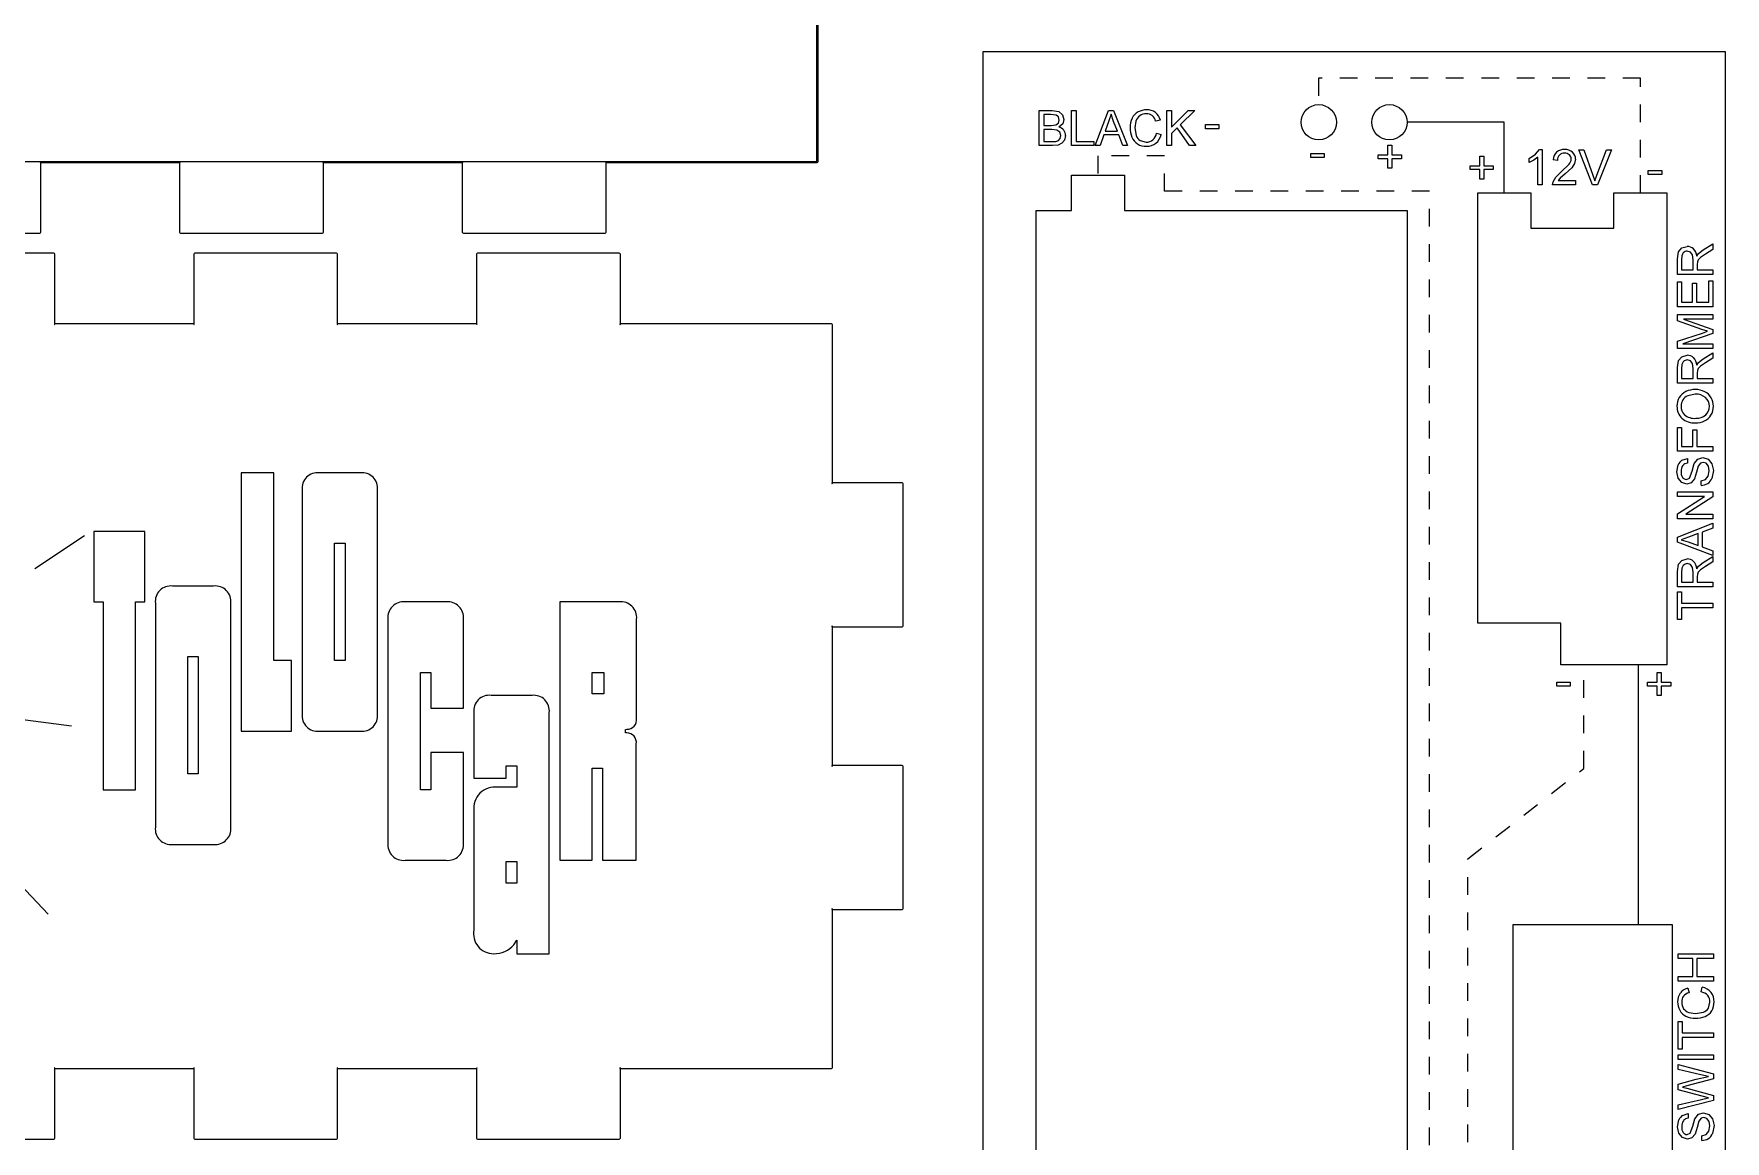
# Model space of a CAD drawing. Extents: x -34 to 366, y 525 to 825.
# Drawn here: x 88.8 to 184.5, y 637.4 to 700.1 of the extents above; entities that cross this region are included whole.
import ezdxf

# ---------------------------------------------------------------- set-up
doc = ezdxf.new("R2010")
doc.units = 0
doc.header["$MEASUREMENT"] = 0
doc.linetypes.add('SMALL-DASH', pattern=[2, 1, -1])
for name, color, linetype in [('CUT', 30, 'CONTINUOUS'), ('DASH', 6, 'CONTINUOUS'), ('ETCH', 96, 'CONTINUOUS')]:
    doc.layers.add(name, color=color, linetype=linetype)

msp = doc.modelspace()

# ---------------------------------------------------------------- linework, layer by layer
at = {"layer": 'CUT', "color": 0}
for p, q in [((133.207, 692.861), (133.207, 701.79)), ((89.181, 692.818), (89.178, 692.801)), ((89.178, 692.801), (89.2, 692.79)), ((89.197, 692.821), (89.181, 692.818)), ((89.208, 692.798), (89.197, 692.821)), ((89.2, 692.79), (89.208, 692.79)), ((89.208, 692.79), (89.208, 692.798)), ((89.208, 688.86), (89.208, 692.79)), ((89.208, 692.79), (97.069, 692.79)), ((97.078, 692.821), (97.069, 692.798)), ((97.069, 692.798), (97.069, 692.79)), ((97.069, 692.79), (97.076, 692.79)), ((97.069, 692.79), (97.069, 688.86)), ((97.076, 692.79), (97.098, 692.801)), ((97.095, 692.818), (97.078, 692.821)), ((97.098, 692.801), (97.095, 692.818)), ((105.181, 692.818), (105.179, 692.801)), ((105.179, 692.801), (105.2, 692.79)), ((105.198, 692.821), (105.181, 692.818)), ((105.209, 692.798), (105.198, 692.821)), ((105.2, 692.79), (105.209, 692.79)), ((105.209, 692.79), (105.209, 692.798)), ((105.209, 688.86), (105.209, 692.79)), ((105.209, 692.79), (113.067, 692.79)), ((113.077, 692.821), (113.067, 692.798)), ((113.067, 692.798), (113.067, 692.79)), ((113.067, 692.79), (113.074, 692.79)), ((113.067, 692.79), (113.067, 688.86)), ((113.074, 692.79), (113.096, 692.801)), ((113.093, 692.818), (113.077, 692.821)), ((113.096, 692.801), (113.093, 692.818)), ((121.18, 692.818), (121.177, 692.801)), ((121.177, 692.801), (121.199, 692.79)), ((121.196, 692.821), (121.18, 692.818)), ((121.207, 692.798), (121.196, 692.821)), ((121.199, 692.79), (121.207, 692.79)), ((121.207, 692.79), (121.207, 692.798)), ((121.207, 688.86), (121.207, 692.79)), ((121.207, 692.79), (133.139, 692.79)), ((133.139, 692.79), (133.15, 692.79)), ((133.15, 692.79), (133.187, 692.811)), ((133.187, 692.811), (133.207, 692.848)), ((133.207, 692.848), (133.207, 692.861)), ((81.139, 688.79), (89.138, 688.79)), ((89.138, 688.79), (89.151, 688.79)), ((89.151, 688.79), (89.188, 688.81)), ((89.188, 688.81), (89.208, 688.848)), ((89.208, 688.848), (89.208, 688.86)), ((97.069, 688.86), (97.069, 688.848)), ((97.069, 688.848), (97.088, 688.81)), ((97.088, 688.81), (97.125, 688.79)), ((97.125, 688.79), (97.139, 688.79)), ((97.139, 688.79), (105.139, 688.79)), ((105.139, 688.79), (105.151, 688.79)), ((105.151, 688.79), (105.188, 688.81)), ((105.188, 688.81), (105.209, 688.848)), ((105.209, 688.848), (105.209, 688.86)), ((113.067, 688.86), (113.067, 688.848)), ((113.067, 688.848), (113.088, 688.81)), ((113.088, 688.81), (113.125, 688.79)), ((113.125, 688.79), (113.138, 688.79)), ((113.138, 688.79), (121.137, 688.79)), ((121.137, 688.79), (121.149, 688.79)), ((121.149, 688.79), (121.187, 688.81)), ((121.187, 688.81), (121.207, 688.848)), ((121.207, 688.848), (121.207, 688.86)), ((89.939, 687.659), (81.94, 687.659)), ((89.952, 687.659), (89.939, 687.659)), ((89.989, 687.639), (89.952, 687.659)), ((90.01, 687.602), (89.989, 687.639)), ((90.01, 687.589), (90.01, 687.602)), ((90.01, 683.659), (90.01, 687.589)), ((97.891, 687.639), (97.87, 687.602)), ((97.87, 687.602), (97.87, 687.589)), ((97.87, 687.589), (97.87, 683.659)), ((97.928, 687.659), (97.891, 687.639)), ((97.94, 687.659), (97.928, 687.659)), ((105.94, 687.659), (97.94, 687.659)), ((105.952, 687.659), (105.94, 687.659)), ((105.989, 687.639), (105.952, 687.659)), ((106.01, 687.602), (105.989, 687.639)), ((106.01, 687.589), (106.01, 687.602)), ((106.01, 683.659), (106.01, 687.589)), ((113.89, 687.639), (113.871, 687.602)), ((113.871, 687.602), (113.871, 687.589)), ((113.871, 687.589), (113.871, 683.659)), ((113.927, 687.659), (113.89, 687.639)), ((113.939, 687.659), (113.927, 687.659)), ((121.94, 687.659), (113.939, 687.659)), ((121.953, 687.659), (121.94, 687.659)), ((121.99, 687.639), (121.953, 687.659)), ((122.011, 687.602), (121.99, 687.639)), ((122.011, 687.589), (122.011, 687.602)), ((122.011, 683.659), (122.011, 687.589)), ((90.002, 683.659), (89.979, 683.65)), ((89.979, 683.65), (89.982, 683.633)), ((89.982, 683.633), (89.999, 683.631)), ((89.999, 683.631), (90.01, 683.652)), ((90.01, 683.659), (90.002, 683.659)), ((97.87, 683.659), (90.01, 683.659)), ((90.01, 683.652), (90.01, 683.659)), ((97.87, 683.659), (97.87, 683.652)), ((97.877, 683.659), (97.87, 683.659)), ((97.87, 683.652), (97.88, 683.631)), ((97.899, 683.65), (97.877, 683.659)), ((97.88, 683.631), (97.896, 683.633)), ((97.896, 683.633), (97.899, 683.65)), ((106.002, 683.659), (105.98, 683.65)), ((105.98, 683.65), (105.982, 683.633)), ((105.982, 683.633), (105.999, 683.631)), ((105.999, 683.631), (106.01, 683.652)), ((106.01, 683.659), (106.002, 683.659)), ((113.871, 683.659), (106.01, 683.659)), ((106.01, 683.652), (106.01, 683.659)), ((113.871, 683.659), (113.871, 683.652)), ((113.877, 683.659), (113.871, 683.659)), ((113.871, 683.652), (113.88, 683.631)), ((113.899, 683.65), (113.877, 683.659)), ((113.88, 683.631), (113.895, 683.633)), ((113.895, 683.633), (113.899, 683.65)), ((122.002, 683.659), (121.98, 683.65)), ((121.98, 683.65), (121.983, 683.633)), ((121.983, 683.633), (122, 683.631)), ((122, 683.631), (122.011, 683.652)), ((122.011, 683.659), (122.002, 683.659)), ((133.94, 683.659), (122.011, 683.659)), ((122.011, 683.652), (122.011, 683.659)), ((133.953, 683.659), (133.94, 683.659)), ((133.99, 683.639), (133.953, 683.659)), ((134.011, 683.602), (133.99, 683.639)), ((134.011, 683.589), (134.011, 683.602)), ((134.011, 674.659), (134.011, 683.589)), ((134.002, 674.659), (133.98, 674.65)), ((133.98, 674.65), (133.983, 674.633)), ((133.983, 674.633), (133.999, 674.63)), ((133.999, 674.63), (134.011, 674.652)), ((134.011, 674.659), (134.002, 674.659)), ((137.939, 674.659), (134.011, 674.659)), ((134.011, 674.652), (134.011, 674.659)), ((137.952, 674.659), (137.939, 674.659)), ((137.989, 674.639), (137.952, 674.659)), ((138.01, 674.602), (137.989, 674.639)), ((138.01, 674.589), (138.01, 674.602)), ((138.01, 666.588), (138.01, 674.589)), ((133.983, 666.546), (133.98, 666.53)), ((133.98, 666.53), (134.002, 666.519)), ((133.999, 666.55), (133.983, 666.546)), ((134.011, 666.528), (133.999, 666.55)), ((134.002, 666.519), (134.011, 666.519)), ((134.011, 666.519), (134.011, 666.528)), ((134.011, 658.659), (134.011, 666.519)), ((134.011, 666.519), (137.939, 666.519)), ((137.939, 666.519), (137.952, 666.519)), ((137.952, 666.519), (137.989, 666.54)), ((137.989, 666.54), (138.01, 666.577)), ((138.01, 666.577), (138.01, 666.588)), ((134.002, 658.659), (133.98, 658.649)), ((133.98, 658.649), (133.983, 658.633)), ((133.983, 658.633), (133.999, 658.63)), ((133.999, 658.63), (134.011, 658.652)), ((134.011, 658.659), (134.002, 658.659)), ((137.939, 658.659), (134.011, 658.659)), ((134.011, 658.652), (134.011, 658.659)), ((137.952, 658.659), (137.939, 658.659)), ((137.989, 658.638), (137.952, 658.659)), ((138.01, 658.601), (137.989, 658.638)), ((138.01, 658.589), (138.01, 658.601)), ((138.01, 650.59), (138.01, 658.589)), ((133.983, 650.547), (133.98, 650.53)), ((133.98, 650.53), (134.002, 650.519)), ((133.999, 650.549), (133.983, 650.547)), ((134.011, 650.528), (133.999, 650.549)), ((134.002, 650.519), (134.011, 650.519)), ((134.011, 650.519), (134.011, 650.528)), ((134.011, 641.59), (134.011, 650.519)), ((134.011, 650.519), (137.939, 650.519)), ((137.939, 650.519), (137.952, 650.519)), ((137.952, 650.519), (137.989, 650.54)), ((137.989, 650.54), (138.01, 650.577)), ((138.01, 650.577), (138.01, 650.59)), ((89.982, 641.547), (89.979, 641.53)), ((89.979, 641.53), (90.002, 641.519)), ((89.999, 641.55), (89.982, 641.547)), ((90.01, 641.527), (89.999, 641.55)), ((90.002, 641.519), (90.01, 641.519)), ((90.01, 641.519), (90.01, 641.527)), ((90.01, 637.589), (90.01, 641.519)), ((90.01, 641.519), (97.87, 641.519)), ((97.88, 641.55), (97.87, 641.527)), ((97.87, 641.527), (97.87, 641.519)), ((97.87, 641.519), (97.877, 641.519)), ((97.87, 641.519), (97.87, 637.589)), ((97.877, 641.519), (97.899, 641.53)), ((97.896, 641.547), (97.88, 641.55)), ((97.899, 641.53), (97.896, 641.547)), ((105.982, 641.547), (105.98, 641.53)), ((105.98, 641.53), (106.002, 641.519)), ((105.999, 641.55), (105.982, 641.547)), ((106.01, 641.527), (105.999, 641.55)), ((106.002, 641.519), (106.01, 641.519)), ((106.01, 641.519), (106.01, 641.527)), ((106.01, 637.589), (106.01, 641.519)), ((106.01, 641.519), (113.871, 641.519)), ((113.88, 641.55), (113.871, 641.527)), ((113.871, 641.527), (113.871, 641.519)), ((113.871, 641.519), (113.877, 641.519)), ((113.871, 641.519), (113.871, 637.589)), ((113.877, 641.519), (113.899, 641.53)), ((113.895, 641.547), (113.88, 641.55)), ((113.899, 641.53), (113.895, 641.547)), ((121.983, 641.547), (121.98, 641.53)), ((121.98, 641.53), (122.002, 641.519)), ((122, 641.55), (121.983, 641.547)), ((122.011, 641.527), (122, 641.55)), ((122.002, 641.519), (122.011, 641.519)), ((122.011, 641.519), (122.011, 641.527)), ((122.011, 637.589), (122.011, 641.519)), ((122.011, 641.519), (133.94, 641.519)), ((133.94, 641.519), (133.953, 641.519)), ((133.953, 641.519), (133.99, 641.54)), ((133.99, 641.54), (134.011, 641.577)), ((134.011, 641.577), (134.011, 641.59)), ((81.94, 637.519), (89.939, 637.519)), ((89.939, 637.519), (89.952, 637.519)), ((89.952, 637.519), (89.989, 637.539)), ((89.989, 637.539), (90.01, 637.577)), ((90.01, 637.577), (90.01, 637.589)), ((97.87, 637.589), (97.87, 637.577)), ((97.87, 637.577), (97.891, 637.539)), ((97.891, 637.539), (97.928, 637.519)), ((97.928, 637.519), (97.94, 637.519)), ((97.94, 637.519), (105.94, 637.519)), ((105.94, 637.519), (105.952, 637.519)), ((105.952, 637.519), (105.989, 637.539)), ((105.989, 637.539), (106.01, 637.577)), ((106.01, 637.577), (106.01, 637.589)), ((113.871, 637.589), (113.871, 637.577)), ((113.871, 637.577), (113.89, 637.539)), ((113.89, 637.539), (113.927, 637.519)), ((113.927, 637.519), (113.939, 637.519)), ((113.939, 637.519), (121.94, 637.519)), ((121.94, 637.519), (121.953, 637.519)), ((121.953, 637.519), (121.99, 637.539)), ((121.99, 637.539), (122.011, 637.577)), ((122.011, 637.577), (122.011, 637.589))]:
    msp.add_line(p, q, dxfattribs=at)
at = {"layer": 'CUT'}
for p, q in [((142.538, 609.072), (142.538, 699.072)), ((142.538, 699.072), (184.538, 699.072)), ((184.538, 699.072), (184.538, 587.072)), ((147.538, 690.072), (147.538, 692.072)), ((147.538, 692.072), (150.538, 692.072)), ((150.538, 692.072), (150.538, 690.072)), ((170.538, 689.072), (170.538, 691.072)), ((170.538, 691.072), (173.538, 691.072)), ((173.538, 691.072), (173.538, 689.072)), ((178.238, 689.072), (178.238, 691.072)), ((178.238, 691.072), (181.238, 691.072)), ((181.238, 691.072), (181.238, 689.072)), ((145.538, 614.072), (145.538, 690.072)), ((145.538, 690.072), (147.538, 690.072)), ((150.538, 690.072), (161.538, 690.072)), ((161.538, 690.072), (164.538, 690.072)), ((164.538, 690.072), (166.538, 690.072)), ((166.538, 690.072), (166.538, 614.072)), ((170.538, 667.072), (170.538, 689.072)), ((173.538, 689.072), (178.238, 689.072)), ((181.238, 689.072), (181.238, 667.072)), ((170.538, 666.722), (170.538, 667.072)), ((175.238, 666.722), (170.538, 666.722)), ((175.238, 664.372), (175.238, 666.722)), ((181.238, 667.072), (181.238, 666.372)), ((181.238, 666.372), (181.238, 664.372)), ((178.238, 664.372), (175.238, 664.372)), ((181.238, 664.372), (178.238, 664.372)), ((172.538, 636.472), (172.538, 649.672)), ((172.538, 649.672), (181.538, 649.672)), ((181.538, 649.672), (181.538, 636.472))]:
    msp.add_line(p, q, dxfattribs=at)
for centre in [(161.538, 695.072), (165.538, 695.072)]:
    msp.add_circle(centre, 1, dxfattribs=at)
at = {"layer": 'DASH', "linetype": 'SMALL-DASH'}
for p, q in [((179.738, 697.563), (161.519, 697.563)), ((161.519, 697.563), (161.53, 696.072)), ((179.738, 691.072), (179.738, 697.563)), ((152.81, 693.178), (149.038, 693.178)), ((149.038, 693.178), (149.038, 692.072)), ((152.81, 691.178), (152.81, 693.178)), ((167.81, 691.178), (152.81, 691.178)), ((167.81, 615.178), (167.81, 691.178)), ((176.542, 658.504), (176.542, 664.372)), ((169.982, 653.391), (176.542, 658.504)), ((169.982, 633.34), (169.982, 653.391))]:
    msp.add_line(p, q, dxfattribs=at)
at = {"layer": 'ETCH'}
for p, q in [((133.139, 692.861), (133.139, 734.861)), ((145.705, 693.753), (145.705, 695.741)), ((145.705, 695.741), (146.453, 695.741)), ((145.97, 695.512), (145.97, 694.898)), ((146.366, 695.512), (145.97, 695.512)), ((146.667, 695.484), (146.366, 695.512)), ((146.453, 695.741), (146.82, 695.68)), ((146.648, 694.921), (146.799, 695.022)), ((146.802, 695.378), (146.667, 695.484)), ((146.799, 695.022), (146.849, 695.2)), ((146.849, 695.2), (146.802, 695.378)), ((146.82, 695.68), (147.036, 695.492)), ((147.044, 694.985), (146.83, 694.801)), ((147.036, 695.492), (147.114, 695.227)), ((147.114, 695.227), (147.044, 694.985)), ((147.548, 693.753), (147.548, 695.741)), ((147.548, 695.741), (147.813, 695.741)), ((147.813, 695.741), (147.813, 693.982)), ((148.883, 693.753), (149.638, 695.741)), ((149.662, 695.153), (149.447, 694.572)), ((149.638, 695.741), (149.925, 695.741)), ((149.783, 695.536), (149.662, 695.153)), ((149.924, 695.119), (149.783, 695.536)), ((150.138, 694.572), (149.924, 695.119)), ((149.925, 695.741), (150.721, 693.753)), ((151.188, 695.144), (151.126, 694.763)), ((152.572, 695.195), (152.307, 695.134)), ((152.933, 693.753), (152.933, 695.741)), ((152.933, 695.741), (153.199, 695.741)), ((153.199, 695.741), (153.199, 694.789)), ((153.199, 694.789), (154.151, 695.741)), ((154.524, 695.741), (153.702, 694.934)), ((154.151, 695.741), (154.524, 695.741)), ((155.118, 694.711), (155.118, 694.94)), ((155.118, 694.94), (155.877, 694.94)), ((155.877, 694.94), (155.877, 694.711)), ((172.038, 695.072), (166.538, 695.072)), ((172.038, 694.967), (172.038, 695.072)), ((172.038, 691.072), (172.038, 694.967)), ((145.97, 694.898), (146.398, 694.898)), ((145.97, 694.669), (145.97, 693.982)), ((146.428, 694.669), (145.97, 694.669)), ((145.97, 693.982), (146.47, 693.982)), ((146.398, 694.898), (146.648, 694.921)), ((146.717, 694.635), (146.428, 694.669)), ((146.47, 693.982), (146.651, 693.992)), ((146.651, 693.992), (146.804, 694.046)), ((146.882, 694.519), (146.717, 694.635)), ((146.804, 694.046), (146.906, 694.157)), ((146.946, 694.325), (146.882, 694.519)), ((146.906, 694.157), (146.946, 694.325)), ((147.151, 694.067), (147.005, 693.883)), ((147.211, 694.324), (147.151, 694.067)), ((147.813, 693.982), (148.801, 693.982)), ((148.801, 693.982), (148.801, 693.753)), ((149.372, 694.355), (149.162, 693.753)), ((150.218, 694.355), (149.372, 694.355)), ((149.447, 694.572), (150.138, 694.572)), ((150.44, 693.753), (150.218, 694.355)), ((151.126, 694.763), (151.201, 694.321)), ((151.431, 694.039), (151.771, 693.946)), ((152.355, 694.451), (152.62, 694.384)), ((153.518, 694.754), (153.199, 694.44)), ((153.199, 694.44), (153.199, 693.753)), ((154.225, 693.753), (153.518, 694.754)), ((153.702, 694.934), (154.572, 693.753)), ((155.877, 694.711), (155.118, 694.711)), ((146.465, 693.753), (145.705, 693.753)), ((146.787, 693.786), (146.465, 693.753)), ((147.005, 693.883), (146.787, 693.786)), ((148.801, 693.753), (147.548, 693.753)), ((149.162, 693.753), (148.883, 693.753)), ((150.721, 693.753), (150.44, 693.753)), ((153.199, 693.753), (152.933, 693.753)), ((154.572, 693.753), (154.225, 693.753)), ((161.08, 693.076), (161.08, 693.305)), ((161.08, 693.305), (161.84, 693.305)), ((161.84, 693.076), (161.08, 693.076)), ((161.84, 693.305), (161.84, 693.076)), ((164.904, 693.011), (164.904, 693.228)), ((164.904, 693.228), (165.446, 693.228)), ((165.446, 693.228), (165.446, 693.77)), ((165.446, 693.77), (165.675, 693.77)), ((165.675, 693.77), (165.675, 693.228)), ((165.675, 693.228), (166.217, 693.228)), ((166.217, 693.228), (166.217, 693.011)), ((170.645, 692.616), (170.645, 693.158)), ((170.645, 693.158), (170.874, 693.158)), ((170.874, 693.158), (170.874, 692.616)), ((173.442, 693.032), (173.803, 693.265)), ((173.442, 692.795), (173.442, 693.032)), ((173.936, 693.09), (173.702, 692.922)), ((173.803, 693.265), (174.022, 693.532)), ((173.936, 691.532), (173.936, 693.09)), ((174.022, 693.532), (174.177, 693.532)), ((174.177, 693.532), (174.177, 691.532)), ((177.021, 691.532), (176.257, 693.52)), ((176.257, 693.52), (176.539, 693.52)), ((176.539, 693.52), (177.055, 692.079)), ((177.268, 692.079), (177.816, 693.52)), ((178.099, 693.52), (177.306, 691.532)), ((177.816, 693.52), (178.099, 693.52)), ((21.139, 692.861), (133.139, 692.861)), ((165.446, 693.011), (164.904, 693.011)), ((165.446, 692.469), (165.446, 693.011)), ((165.675, 692.469), (165.446, 692.469)), ((166.217, 693.011), (165.675, 693.011)), ((165.675, 693.011), (165.675, 692.469)), ((170.103, 692.399), (170.103, 692.616)), ((170.103, 692.616), (170.645, 692.616)), ((170.645, 692.399), (170.103, 692.399)), ((170.645, 691.857), (170.645, 692.399)), ((170.874, 692.616), (171.416, 692.616)), ((171.416, 692.399), (170.874, 692.399)), ((170.874, 692.399), (170.874, 691.857)), ((171.416, 692.616), (171.416, 692.399)), ((173.702, 692.922), (173.442, 692.795)), ((175.045, 692.917), (174.804, 692.953)), ((174.951, 691.971), (175.263, 692.272)), ((175.488, 692.154), (175.202, 691.904)), ((175.263, 692.272), (175.705, 692.698)), ((175.858, 692.503), (175.488, 692.154)), ((176.02, 692.745), (175.858, 692.503)), ((176.069, 692.98), (176.02, 692.745)), ((177.055, 692.079), (177.159, 691.755)), ((177.159, 691.755), (177.268, 692.079)), ((180.189, 692.122), (180.189, 692.351)), ((180.189, 692.351), (180.948, 692.351)), ((180.948, 692.122), (180.189, 692.122)), ((180.948, 692.351), (180.948, 692.122)), ((170.874, 691.857), (170.645, 691.857)), ((174.177, 691.532), (173.936, 691.532)), ((174.768, 691.532), (174.795, 691.704)), ((176.069, 691.532), (174.768, 691.532)), ((174.795, 691.704), (174.951, 691.971)), ((175.202, 691.904), (175.091, 691.773)), ((175.091, 691.773), (176.069, 691.773)), ((176.069, 691.773), (176.069, 691.532)), ((177.306, 691.532), (177.021, 691.532)), ((181.846, 687.341), (181.9, 687.741)), ((181.846, 686.464), (181.846, 687.341)), ((181.9, 687.741), (182.089, 687.96)), ((182.075, 687.352), (182.075, 686.729)), ((182.089, 687.96), (182.389, 688.042)), ((182.571, 687.724), (182.394, 687.777)), ((182.689, 687.569), (182.571, 687.724)), ((182.726, 687.289), (182.689, 687.569)), ((182.726, 686.729), (182.726, 687.289)), ((182.931, 687.487), (183.033, 687.639)), ((183.015, 687.295), (182.964, 687.176)), ((183.147, 687.427), (183.015, 687.295)), ((183.033, 687.639), (183.294, 687.849)), ((183.421, 687.615), (183.147, 687.427)), ((183.294, 687.849), (183.834, 688.187)), ((183.834, 687.876), (183.421, 687.615)), ((183.834, 688.187), (183.834, 687.876)), ((183.834, 686.464), (181.846, 686.464)), ((182.075, 686.729), (182.726, 686.729)), ((182.964, 687.176), (182.955, 687.031)), ((182.955, 687.031), (182.955, 686.729)), ((182.955, 686.729), (183.834, 686.729)), ((183.834, 686.729), (183.834, 686.464)), ((181.846, 684.62), (181.846, 686.042)), ((181.846, 686.042), (182.075, 686.042)), ((182.075, 686.042), (182.075, 684.885)), ((182.69, 684.885), (182.69, 685.97)), ((182.69, 685.97), (182.919, 685.97)), ((182.919, 685.97), (182.919, 684.885)), ((183.605, 684.885), (183.605, 686.09)), ((183.605, 686.09), (183.834, 686.09)), ((183.834, 686.09), (183.834, 684.62)), ((183.834, 684.62), (181.846, 684.62)), ((182.075, 684.885), (182.69, 684.885)), ((182.919, 684.885), (183.605, 684.885)), ((181.846, 683.842), (181.846, 684.187)), ((181.846, 684.187), (183.834, 684.187)), ((183.226, 683.35), (181.846, 683.842)), ((183.834, 683.921), (182.172, 683.921)), ((182.172, 683.921), (183.834, 683.335)), ((183.834, 684.187), (183.834, 683.921)), ((181.846, 682.675), (183.251, 683.146)), ((181.846, 682.271), (181.846, 682.675)), ((183.834, 683.109), (182.147, 682.536)), ((182.147, 682.536), (183.834, 682.536)), ((183.544, 683.241), (183.226, 683.35)), ((183.251, 683.146), (183.544, 683.241)), ((183.834, 683.335), (183.834, 683.109)), ((183.834, 682.536), (183.834, 682.271)), ((183.834, 682.271), (181.846, 682.271)), ((181.846, 681.184), (181.9, 681.585)), ((181.9, 681.585), (182.089, 681.803)), ((182.089, 681.803), (182.389, 681.885)), ((182.571, 681.567), (182.394, 681.62)), ((182.689, 681.412), (182.571, 681.567)), ((183.033, 681.482), (183.294, 681.693)), ((183.294, 681.693), (183.834, 682.03)), ((183.834, 681.719), (183.421, 681.458)), ((183.834, 682.03), (183.834, 681.719)), ((181.846, 680.307), (181.846, 681.184)), ((182.075, 681.195), (182.075, 680.572)), ((182.726, 681.132), (182.689, 681.412)), ((182.726, 680.572), (182.726, 681.132)), ((182.931, 681.331), (183.033, 681.482)), ((182.964, 681.019), (182.955, 680.874)), ((182.955, 680.874), (182.955, 680.572)), ((183.015, 681.138), (182.964, 681.019)), ((183.147, 681.27), (183.015, 681.138)), ((183.421, 681.458), (183.147, 681.27)), ((183.834, 680.307), (181.846, 680.307)), ((182.075, 680.572), (182.726, 680.572)), ((182.842, 679.681), (182.419, 679.598)), ((182.955, 680.572), (183.834, 680.572)), ((183.834, 680.572), (183.834, 680.307)), ((181.846, 676.464), (181.846, 677.801)), ((181.846, 677.801), (182.075, 677.801)), ((182.075, 677.801), (182.075, 676.729)), ((182.702, 676.729), (182.702, 677.656)), ((182.702, 677.656), (182.931, 677.656)), ((182.931, 677.656), (182.931, 676.729)), ((183.834, 676.464), (181.846, 676.464)), ((182.075, 676.729), (182.702, 676.729)), ((182.089, 675.944), (182.4, 676.042)), ((182.4, 676.042), (182.413, 675.777)), ((182.788, 675.753), (182.991, 676.008)), ((182.931, 676.729), (183.834, 676.729)), ((182.991, 676.008), (183.275, 676.09)), ((183.298, 675.825), (183.135, 675.777)), ((183.275, 676.09), (183.574, 676)), ((183.47, 675.77), (183.298, 675.825)), ((183.574, 676), (183.792, 675.742)), ((183.834, 676.729), (183.834, 676.464)), ((102.392, 675.233), (100.555, 675.233)), ((100.555, 675.233), (100.555, 660.612)), ((102.392, 664.605), (102.392, 675.233)), ((107.295, 675.233), (104.971, 675.233)), ((181.81, 675.295), (181.881, 675.685)), ((181.878, 674.931), (181.81, 675.295)), ((182.078, 674.682), (181.878, 674.931)), ((182.34, 674.861), (182.518, 674.937)), ((182.518, 674.937), (182.661, 675.322)), ((182.795, 674.884), (182.609, 674.667)), ((182.661, 675.322), (182.788, 675.753)), ((182.92, 675.262), (182.795, 674.884)), ((183.017, 675.607), (182.92, 675.262)), ((183.135, 675.777), (183.017, 675.607)), ((183.172, 674.777), (183.422, 674.857)), ((183.422, 674.857), (183.581, 675.051)), ((183.596, 675.604), (183.47, 675.77)), ((183.581, 675.051), (183.641, 675.346)), ((183.641, 675.346), (183.596, 675.604)), ((183.87, 675.363), (183.79, 674.915)), ((183.792, 675.742), (183.87, 675.363)), ((104, 674.262), (104, 661.584)), ((108.267, 661.584), (108.267, 674.262)), ((181.846, 673.897), (181.846, 674.162)), ((181.846, 674.162), (183.834, 674.162)), ((181.846, 672.902), (183.371, 673.897)), ((183.371, 673.897), (181.846, 673.897)), ((182.36, 674.596), (182.078, 674.682)), ((183.834, 673.881), (182.31, 672.885)), ((182.609, 674.667), (182.36, 674.596)), ((183.184, 674.524), (183.172, 674.777)), ((183.834, 674.162), (183.834, 673.881)), ((181.846, 672.62), (181.846, 672.902)), ((183.834, 672.62), (181.846, 672.62)), ((181.846, 671.588), (183.834, 672.384)), ((182.31, 672.885), (183.834, 672.885)), ((183.834, 672.102), (183.232, 671.88)), ((183.834, 672.885), (183.834, 672.62)), ((183.834, 672.384), (183.834, 672.102)), ((88.877, 669.811), (91.692, 671.692)), ((95.102, 671.916), (92.208, 671.916)), ((92.208, 671.916), (92.208, 667.923)), ((95.102, 667.923), (95.102, 671.916)), ((105.837, 664.605), (105.837, 671.241)), ((105.837, 671.241), (106.43, 671.241)), ((106.43, 671.241), (106.43, 664.605)), ((181.846, 671.301), (181.846, 671.588)), ((183.834, 670.545), (181.846, 671.301)), ((182.469, 671.586), (182.051, 671.446)), ((182.051, 671.446), (182.435, 671.325)), ((182.435, 671.325), (183.015, 671.11)), ((183.015, 671.8), (182.469, 671.586)), ((183.015, 671.11), (183.015, 671.8)), ((183.232, 671.88), (183.232, 671.035)), ((183.232, 671.035), (183.834, 670.825)), ((181.846, 669.654), (181.9, 670.054)), ((181.9, 670.054), (182.089, 670.273)), ((182.089, 670.273), (182.389, 670.355)), ((182.571, 670.037), (182.394, 670.09)), ((183.033, 669.952), (183.294, 670.162)), ((183.294, 670.162), (183.834, 670.5)), ((183.834, 670.189), (183.421, 669.928)), ((183.834, 670.825), (183.834, 670.545)), ((183.834, 670.5), (183.834, 670.189)), ((181.846, 668.777), (181.846, 669.654)), ((182.075, 669.665), (182.075, 669.042)), ((182.689, 669.882), (182.571, 670.037)), ((182.726, 669.602), (182.689, 669.882)), ((182.726, 669.042), (182.726, 669.602)), ((182.931, 669.801), (183.033, 669.952)), ((182.964, 669.489), (182.955, 669.344)), ((182.955, 669.344), (182.955, 669.042)), ((183.015, 669.608), (182.964, 669.489)), ((183.147, 669.74), (183.015, 669.608)), ((183.421, 669.928), (183.147, 669.74)), ((98.991, 668.823), (96.666, 668.823)), ((183.834, 668.777), (181.846, 668.777)), ((181.846, 666.934), (181.846, 668.5)), ((181.846, 668.5), (182.075, 668.5)), ((182.075, 669.042), (182.726, 669.042)), ((182.075, 668.5), (182.075, 667.849)), ((182.955, 669.042), (183.834, 669.042)), ((183.834, 669.042), (183.834, 668.777)), ((92.208, 667.923), (92.737, 667.923)), ((92.737, 667.923), (92.737, 657.295)), ((94.574, 657.295), (94.574, 667.923)), ((94.574, 667.923), (95.102, 667.923)), ((95.695, 667.851), (95.695, 655.173)), ((99.962, 655.173), (99.962, 667.851)), ((112.155, 667.923), (109.831, 667.923)), ((121.939, 667.923), (118.58, 667.923)), ((118.58, 667.923), (118.58, 653.302)), ((182.075, 667.849), (183.834, 667.849)), ((183.834, 667.584), (182.075, 667.584)), ((182.075, 667.584), (182.075, 666.934)), ((183.834, 667.849), (183.834, 667.584)), ((108.859, 666.951), (108.859, 654.273)), ((113.126, 661.902), (113.126, 666.951)), ((122.932, 661.331), (122.932, 666.951)), ((182.075, 666.934), (181.846, 666.934)), ((97.532, 658.194), (97.532, 664.83)), ((97.532, 664.83), (98.125, 664.83)), ((98.125, 664.83), (98.125, 658.194)), ((103.407, 664.605), (102.392, 664.605)), ((103.407, 660.612), (103.407, 664.605)), ((106.43, 664.605), (105.837, 664.605)), ((179.633, 649.672), (179.633, 664.372)), ((110.697, 657.295), (110.697, 663.93)), ((110.697, 663.93), (111.29, 663.93)), ((111.29, 663.93), (111.29, 661.902)), ((120.417, 662.725), (120.417, 663.93)), ((120.417, 663.93), (121.073, 663.93)), ((121.073, 663.93), (121.073, 662.725)), ((175.002, 663.153), (175.002, 663.382)), ((175.002, 663.382), (175.761, 663.382)), ((175.761, 663.382), (175.761, 663.153)), ((180.149, 663.164), (180.149, 663.381)), ((180.149, 663.381), (180.691, 663.381)), ((180.691, 663.381), (180.691, 663.923)), ((180.691, 663.923), (180.92, 663.923)), ((180.92, 663.923), (180.92, 663.381)), ((180.92, 663.381), (181.462, 663.381)), ((181.462, 663.381), (181.462, 663.164)), ((117.015, 662.634), (114.691, 662.634)), ((121.073, 662.725), (120.417, 662.725)), ((175.761, 663.153), (175.002, 663.153)), ((180.691, 663.164), (180.149, 663.164)), ((180.691, 662.622), (180.691, 663.164)), ((180.92, 662.622), (180.691, 662.622)), ((181.462, 663.164), (180.92, 663.164)), ((180.92, 663.164), (180.92, 662.622)), ((111.29, 661.902), (113.126, 661.902)), ((113.72, 661.662), (113.72, 657.944)), ((117.987, 648.013), (117.987, 661.662)), ((87.486, 661.362), (90.95, 660.916)), ((100.555, 660.612), (103.407, 660.612)), ((104.971, 660.612), (107.295, 660.612)), ((122.298, 660.71), (122.373, 660.718)), ((122.298, 660.515), (122.298, 660.71)), ((122.373, 660.507), (122.298, 660.515)), ((122.91, 653.302), (122.91, 659.894)), ((113.126, 659.407), (111.29, 659.407)), ((111.29, 659.407), (111.29, 657.295)), ((113.126, 654.273), (113.126, 659.407)), ((115.557, 657.944), (115.557, 658.641)), ((115.557, 658.641), (116.149, 658.641)), ((116.149, 658.641), (116.149, 657.436)), ((98.125, 658.194), (97.532, 658.194)), ((113.72, 657.944), (115.557, 657.944)), ((120.417, 653.302), (120.417, 658.521)), ((120.417, 658.521), (121.01, 658.521)), ((121.01, 658.521), (121.01, 653.302)), ((83.363, 656.866), (89.636, 650.244)), ((92.737, 657.295), (94.574, 657.295)), ((111.29, 657.295), (110.697, 657.295)), ((116.149, 657.436), (115.072, 657.436)), ((113.72, 656.084), (113.72, 649.365)), ((96.666, 654.202), (98.991, 654.202)), ((109.831, 653.302), (112.155, 653.302)), ((115.557, 652.006), (115.557, 653.232)), ((115.557, 653.232), (116.149, 653.232)), ((116.149, 653.232), (116.149, 652.006)), ((118.58, 653.302), (120.417, 653.302)), ((121.01, 653.302), (122.91, 653.302)), ((116.149, 652.006), (115.557, 652.006)), ((115.992, 648.523), (116.149, 648.775)), ((116.149, 648.775), (116.149, 648.013)), ((116.149, 648.013), (117.987, 648.013)), ((181.884, 647.733), (181.884, 647.998)), ((181.884, 647.998), (183.872, 647.998)), ((182.703, 647.733), (181.884, 647.733)), ((182.703, 646.721), (182.703, 647.733)), ((183.872, 647.733), (182.932, 647.733)), ((182.932, 647.733), (182.932, 646.721)), ((183.872, 647.998), (183.872, 647.733)), ((181.884, 646.456), (181.884, 646.721)), ((181.884, 646.721), (182.703, 646.721)), ((183.872, 646.456), (181.884, 646.456)), ((182.932, 646.721), (183.872, 646.721)), ((183.174, 645.853), (183.241, 646.118)), ((183.872, 646.721), (183.872, 646.456)), ((182.43, 646.07), (182.491, 645.805)), ((183.586, 644.929), (183.679, 645.269)), ((182.481, 644.686), (182.862, 644.624)), ((182.862, 644.624), (183.304, 644.699)), ((181.884, 642.612), (181.884, 644.178)), ((181.884, 644.178), (182.113, 644.178)), ((182.113, 644.178), (182.113, 643.528)), ((182.113, 643.528), (183.872, 643.528)), ((183.872, 643.263), (182.113, 643.263)), ((182.113, 643.263), (182.113, 642.612)), ((183.872, 643.528), (183.872, 643.263)), ((182.113, 642.612), (181.884, 642.612)), ((181.884, 642.022), (181.884, 642.287)), ((181.884, 642.287), (183.872, 642.287)), ((183.872, 642.022), (181.884, 642.022)), ((181.884, 641.459), (181.884, 641.733)), ((181.884, 641.733), (183.872, 641.212)), ((183.163, 641.163), (181.884, 641.459)), ((183.872, 642.287), (183.872, 642.022)), ((181.884, 640.633), (182.892, 640.912)), ((181.884, 640.31), (181.884, 640.633)), ((182.36, 640.525), (182.124, 640.462)), ((182.124, 640.462), (182.359, 640.398)), ((182.359, 640.398), (183.872, 639.989)), ((183.872, 640.928), (182.36, 640.525)), ((182.892, 640.912), (183.594, 641.064)), ((183.594, 641.064), (183.163, 641.163)), ((183.872, 641.212), (183.872, 640.928)), ((183.231, 639.945), (181.884, 640.31)), ((181.884, 639.464), (183.189, 639.757)), ((183.872, 639.71), (181.884, 639.191)), ((181.884, 639.191), (181.884, 639.464)), ((183.189, 639.757), (183.594, 639.847)), ((183.594, 639.847), (183.231, 639.945)), ((183.872, 639.989), (183.872, 639.71)), ((181.848, 638.215), (181.919, 638.605)), ((182.127, 638.864), (182.438, 638.962)), ((182.438, 638.962), (182.45, 638.697)), ((182.699, 638.242), (182.826, 638.673)), ((182.826, 638.673), (183.029, 638.928)), ((183.055, 638.526), (182.957, 638.182)), ((183.029, 638.928), (183.312, 639.01)), ((183.173, 638.696), (183.055, 638.526)), ((183.336, 638.745), (183.173, 638.696)), ((183.312, 639.01), (183.611, 638.92)), ((183.507, 638.69), (183.336, 638.745)), ((183.633, 638.524), (183.507, 638.69)), ((183.611, 638.92), (183.83, 638.662)), ((183.679, 638.266), (183.633, 638.524)), ((183.83, 638.662), (183.908, 638.282)), ((181.916, 637.851), (181.848, 638.215)), ((182.115, 637.601), (181.916, 637.851)), ((182.398, 637.516), (182.115, 637.601)), ((182.378, 637.781), (182.556, 637.856)), ((182.646, 637.587), (182.398, 637.516)), ((182.556, 637.856), (182.699, 638.242)), ((182.832, 637.803), (182.646, 637.587)), ((182.957, 638.182), (182.832, 637.803)), ((183.209, 637.697), (183.46, 637.776)), ((183.221, 637.444), (183.209, 637.697)), ((183.46, 637.776), (183.619, 637.97)), ((183.619, 637.97), (183.679, 638.266)), ((183.908, 638.282), (183.828, 637.835))]:
    msp.add_line(p, q, dxfattribs=at)
for centre, radius, start, end in [((152.044, 694.79), 1.184, 154.18948, 181.34034), ((151.707, 694.947), 0.811, 118.9672, 153.82638), ((151.74, 694.968), 0.579, 125.65489, 162.29471), ((151.783, 694.805), 0.972, 89.406, 118.81494), ((151.758, 694.917), 0.632, 87.9445, 124.3331), ((151.801, 695.023), 0.526, 54.23325, 92.178), ((151.819, 694.976), 0.802, 54.003, 91.91031), ((151.713, 694.98), 0.613, 14.50883, 49.87627), ((151.803, 694.998), 0.794, 14.36117, 52.10405), ((146.703, 694.288), 0.529, 39.22318, 76.0155), ((146.74, 694.334), 0.471, 358.7818, 37.77329), ((152.217, 694.752), 1.356, 179.56932, 202.72412), ((151.728, 694.529), 0.819, 201.58323, 236.27121), ((151.718, 694.509), 0.55, 199.94528, 238.63561), ((151.787, 694.517), 0.571, 268.34567, 309.03963), ((151.714, 694.558), 0.65, 311.72012, 350.4962), ((151.749, 694.569), 0.89, 310.05631, 348.0066), ((151.755, 694.66), 0.944, 239.33585, 272.52861), ((151.821, 694.535), 0.819, 268.27069, 307.74181), ((175.426, 692.932), 0.623, 133.47659, 178.01374), ((175.415, 692.874), 0.659, 87.01269, 129.28281), ((175.455, 692.938), 0.411, 137.02937, 182.86346), ((175.425, 692.936), 0.391, 87.28496, 133.88834), ((175.461, 692.933), 0.394, 48.65796, 92.50065), ((175.483, 692.902), 0.63, 48.32343, 93.07951), ((175.514, 692.994), 0.313, 359.13737, 48.68338), ((175.548, 692.991), 0.521, 358.77513, 47.20088), ((175.357, 693.016), 0.471, 317.48633, 356.65434), ((182.555, 687.392), 0.481, 144.06454, 184.81832), ((182.387, 687.485), 0.292, 88.53736, 139.50102), ((182.402, 687.539), 0.503, 46.89786, 91.47749), ((182.249, 687.437), 0.683, 4.19468, 43.35954), ((182.387, 681.328), 0.292, 88.53736, 139.50102), ((182.402, 681.382), 0.503, 46.89786, 91.47749), ((182.249, 681.281), 0.683, 4.19468, 43.35954), ((182.555, 681.236), 0.481, 144.06454, 184.81832), ((182.68, 679.055), 0.859, 115.55355, 149.21556), ((182.823, 678.747), 1.199, 89.01, 115.36278), ((182.896, 678.842), 0.841, 50.27521, 93.70493), ((182.864, 678.766), 1.179, 63.75392, 90.98623), ((183.019, 679.077), 0.832, 28.99398, 63.9084), ((182.752, 679.014), 0.942, 149.31678, 180.79863), ((182.706, 678.97), 0.896, 178.01192, 226.64659), ((182.693, 679.011), 0.654, 147.97509, 180.7483), ((182.714, 678.992), 0.675, 179.12557, 224.25695), ((182.671, 679.021), 0.63, 113.60101, 147.69348), ((183.005, 679.017), 0.637, 358.36077, 47.74105), ((183.004, 678.983), 0.638, 312.54729, 1.40972), ((182.94, 678.985), 0.93, 328.63816, 0.9229), ((182.893, 679.005), 0.978, 359.66812, 29.0428), ((182.803, 679.139), 1.086, 229.01806, 273.36335), ((182.786, 679.168), 0.853, 229.34268, 275.62394), ((182.871, 679.184), 1.13, 269.80529, 295.8858), ((182.914, 679.111), 0.793, 266.79109, 311.03819), ((182.991, 678.956), 0.872, 295.33962, 328.55277), ((182.403, 675.479), 0.561, 124.01572, 158.50266), ((104.87, 674.363), 0.876, 83.38988, 186.62924), ((107.396, 674.363), 0.876, 353.37212, 96.61355), ((182.564, 675.262), 0.526, 175.21233, 214.0268), ((182.556, 675.343), 0.518, 144.62246, 184.08355), ((182.341, 675.129), 0.268, 217.13975, 269.81129), ((182.432, 675.378), 0.4, 92.86502, 138.41068), ((183.21, 675.165), 0.631, 302.37366, 336.67205), ((183.174, 675.225), 0.702, 270.76537, 302.23131), ((182.387, 669.798), 0.292, 88.53736, 139.50102), ((182.402, 669.852), 0.503, 46.89786, 91.47749), ((182.249, 669.751), 0.683, 4.19468, 43.35954), ((182.555, 669.705), 0.481, 144.06454, 184.81832), ((96.566, 667.952), 0.876, 83.39531, 186.64292), ((99.092, 667.952), 0.876, 353.35844, 96.60811), ((109.73, 667.052), 0.877, 83.40266, 186.63079), ((112.256, 667.052), 0.877, 353.37057, 96.60076), ((122.05, 667.043), 0.886, 354.01023, 97.23744), ((114.59, 661.764), 0.876, 83.39194, 186.62718), ((117.116, 661.763), 0.876, 353.37961, 96.62517), ((104.87, 661.483), 0.876, 173.38444, 276.61556), ((107.396, 661.483), 0.876, 263.38102, 6.6142), ((122.388, 661.265), 0.547, 268.45871, 6.88164), ((122.388, 659.978), 0.529, 350.88963, 91.57119), ((114.919, 656.237), 1.209, 82.72845, 187.27498), ((96.566, 655.072), 0.876, 173.38444, 276.61556), ((99.092, 655.072), 0.876, 263.38102, 6.6142), ((109.73, 654.172), 0.876, 173.38238, 276.59851), ((112.256, 654.172), 0.877, 263.39807, 6.61626), ((114.833, 649.147), 1.134, 168.94016, 270.30722), ((114.881, 649.477), 1.464, 268.33301, 319.33695), ((183.056, 645.247), 0.89, 40.05631, 78.0066), ((182.649, 645.317), 0.802, 144.003, 181.91031), ((182.82, 645.281), 0.972, 179.406, 208.81494), ((182.627, 645.301), 0.794, 104.36117, 142.10405), ((182.602, 645.299), 0.526, 144.23325, 182.178), ((182.708, 645.256), 0.632, 177.9445, 214.3331), ((182.645, 645.211), 0.613, 104.50883, 139.87627), ((183.067, 645.212), 0.65, 41.72012, 80.4962), ((183.108, 645.285), 0.571, 358.34567, 39.03963), ((183.09, 645.319), 0.819, 358.27069, 37.74181), ((182.965, 645.253), 0.944, 329.33585, 2.52861), ((182.678, 645.205), 0.811, 208.9672, 243.82638), ((182.657, 645.238), 0.579, 215.65489, 252.29471), ((182.835, 645.542), 1.184, 244.18948, 271.34034), ((182.873, 645.715), 1.356, 269.56932, 292.72412), ((183.116, 645.216), 0.55, 289.94528, 328.63561), ((183.096, 645.226), 0.819, 291.58323, 326.27121), ((182.441, 638.399), 0.561, 124.01572, 158.50266), ((182.594, 638.262), 0.518, 144.62246, 184.08355), ((182.47, 638.297), 0.4, 92.86502, 138.41068), ((182.601, 638.182), 0.526, 175.21233, 214.0268), ((182.379, 638.049), 0.268, 217.13975, 269.81129), ((183.212, 638.145), 0.702, 270.76537, 302.23131), ((183.248, 638.085), 0.631, 302.37366, 336.67205)]:
    msp.add_arc(centre, radius, start, end, dxfattribs=at)

doc.saveas('drawing.dxf')
